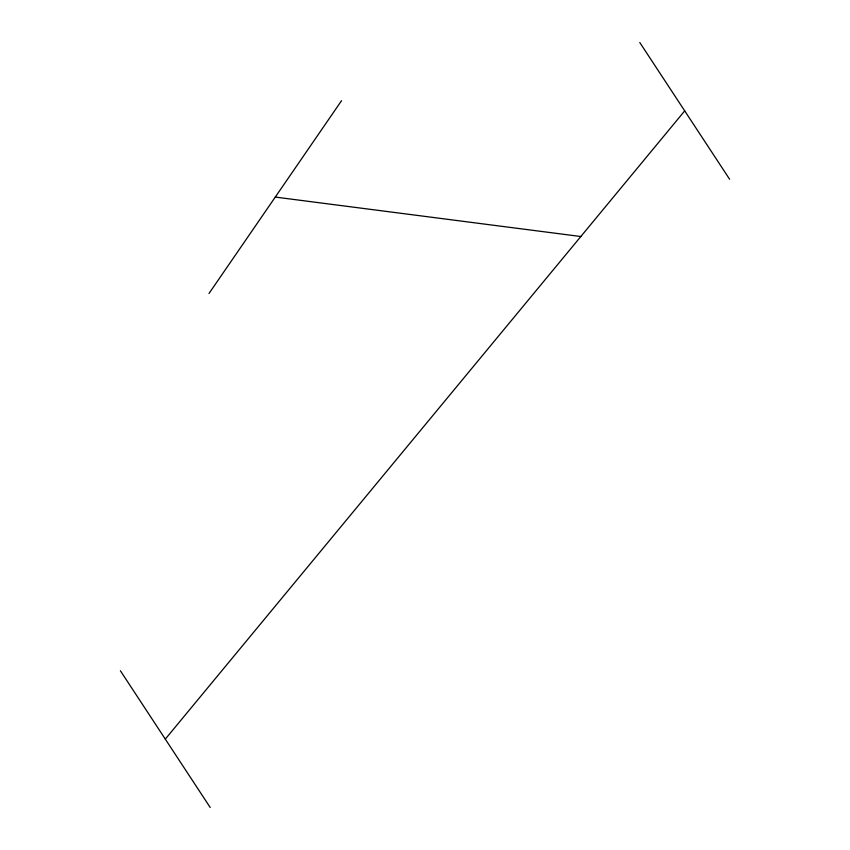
<?xml version="1.0" encoding="UTF-8"?>
<svg xmlns="http://www.w3.org/2000/svg" width="850" height="850" viewBox="0 0 850 850"><rect width="100%" height="100%" fill="white"/><g stroke="black" fill="none" stroke-linecap="round" stroke-linejoin="round"><path stroke-width="1.27" d="M208.994 293.505L341.562 100.651M165.293 739.128L684.707 110.872M275.283 197.072L580.826 236.523M639.784 42.5L729.619 179.254M120.381 670.746L210.216 807.5"/></g></svg>
